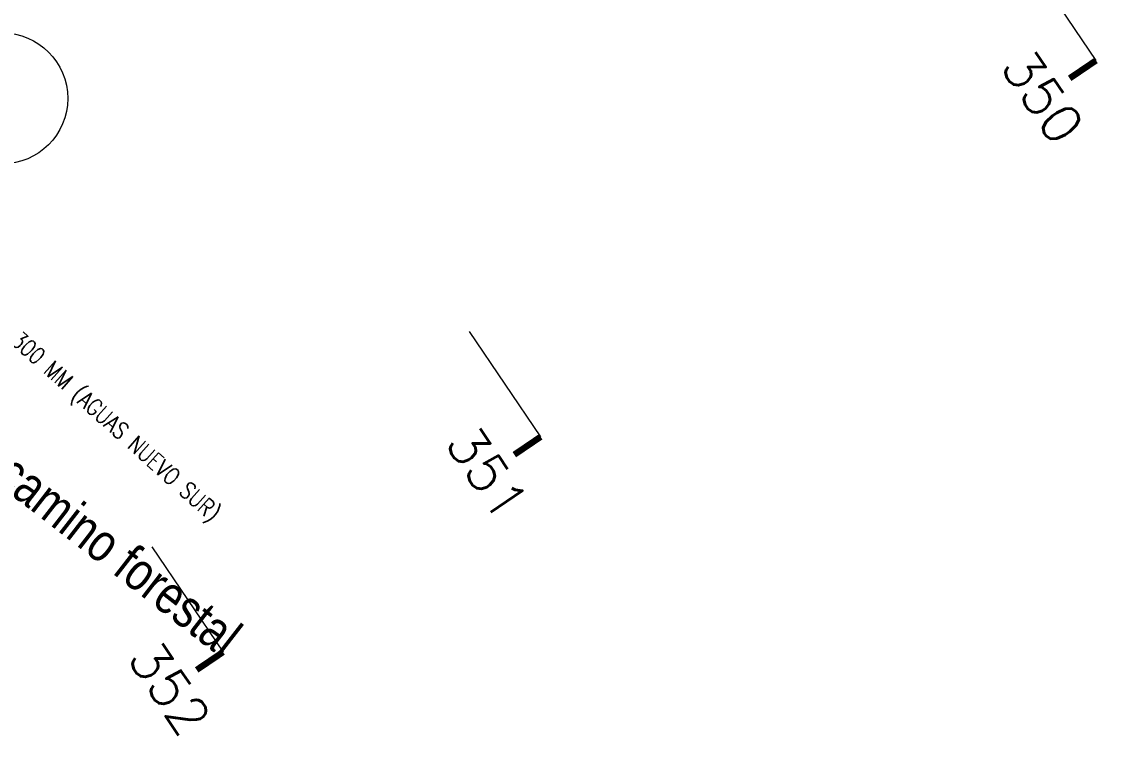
# Model space of a CAD drawing. Header units: metres. Extents: x 733085 to 734585, y 6084499 to 6087418.
# Drawn here: x 733853.2 to 733904.1, y 6086598.9 to 6086632.5 of the extents above; entities that cross this region are included whole.
import ezdxf
from ezdxf.enums import TextEntityAlignment as Align

# ---------------------------------------------------------------- set-up
doc = ezdxf.new("R2010")
doc.units = ezdxf.units.M
doc.header["$LTSCALE"] = 5
doc.header["$MEASUREMENT"] = 0
doc.layers.get('0').update_dxf_attribs({"color": 30})
doc.layers.add('U-ANNO-SYMB', color=3, linetype='Continuous', lineweight=18)
doc.layers.add('U-ANNO-TEXT', color=3, linetype='Continuous', lineweight=18)
doc.styles.add('E-ROMANS', font='romans.shx', dxfattribs={"width": 0.8})

# ---------------------------------------------------------------- blocks, each defined once
blk = doc.blocks.new('TAG-CORTE')
blk.add_line((2, 0), (0, 0))
at = {"const_width": 0.1}
blk.add_lwpolyline([(0, 0), (0, 0.5)], dxfattribs=at)
at = {"style": 'E-ROMANS'}
blk.add_attdef('A', text='', height=0.6, dxfattribs=at).set_placement((0, 0.5), align=Align.BOTTOM_CENTER)

msp = doc.modelspace()

# ---------------------------------------------------------------- linework, layer by layer
at = {"layer": 'U-ANNO-TEXT'}
msp.add_circle((733852.298, 6086628.91, 0), 3.087, dxfattribs=at)

# ---------------------------------------------------------------- block references
at = {"layer": 'U-ANNO-SYMB'}
ref = msp.add_blockref('TAG-CORTE', (733903.9, 6086630.699), dxfattribs=dict(at, xscale=3.000000001637021, yscale=3.000000001637021, zscale=3.000000001637021, rotation=124.1183191699057))
ref.add_attrib('A', '350', dxfattribs={"layer": '0', "height": 1.7988, "rotation": 304.1183, "style": 'E-ROMANS'}).set_placement((733900.193, 6086628.187), align=Align.BOTTOM_CENTER)
ref = msp.add_blockref('TAG-CORTE', (733877.697, 6086612.947), dxfattribs=dict(at, xscale=3.000000001114639, yscale=3.000000001114639, zscale=3.000000001114639, rotation=124.1183191551803))
ref.add_attrib('A', '351', dxfattribs={"layer": '0', "height": 1.7988, "rotation": 304.1183, "style": 'E-ROMANS'}).set_placement((733873.989, 6086610.435), align=Align.BOTTOM_CENTER)
ref = msp.add_blockref('TAG-CORTE', (733862.712, 6086602.796), dxfattribs=dict(at, xscale=3.000000001114639, yscale=3.000000001114639, zscale=3.000000001114639, rotation=124.1183191551803))
ref.add_attrib('A', '352', dxfattribs={"layer": '0', "height": 1.7988, "rotation": 304.1183, "style": 'E-ROMANS'}).set_placement((733859.004, 6086600.284), align=Align.BOTTOM_CENTER)

# ---------------------------------------------------------------- texts
at = {"layer": 'U-ANNO-TEXT', "insert": (733850.674, 6086619.507, 0), "char_height": 0.8, "attachment_point": 5, "rotation": 318.2272, "style": 'E-ROMANS'}
msp.add_mtext('ALIMENTADORA AP SECTOR VILLA COPIHUE 300 MM (AGUAS NUEVO SUR)', dxfattribs=at)
at = {"layer": 'U-ANNO-TEXT', "ltscale": 5, "insert": (733844.671, 6086618.726, 0), "char_height": 1.8, "width": 46.80353, "attachment_point": 1, "rotation": 322.1797, "style": 'E-ROMANS'}
msp.add_mtext('{\\fArial|b0|i0|c0|p34;Proyección camino forestal}', dxfattribs=at)

doc.saveas('drawing.dxf')
